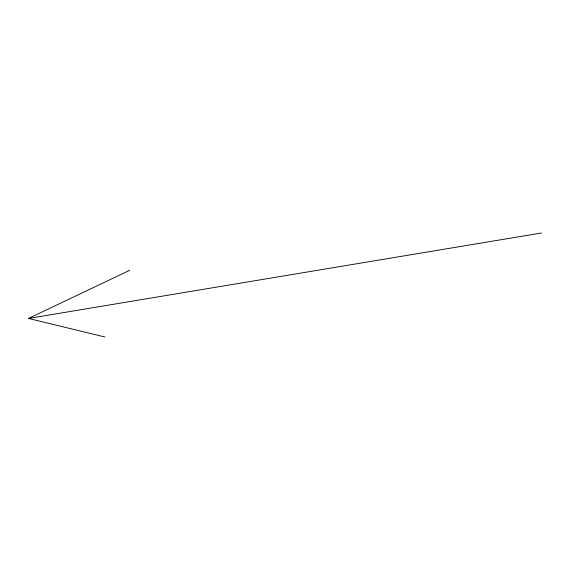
<?xml version="1.0" encoding="UTF-8"?>
<svg xmlns="http://www.w3.org/2000/svg" width="570" height="570" viewBox="0 0 570 570"><rect width="100%" height="100%" fill="white"/><g stroke="black" fill="none" stroke-linecap="round" stroke-linejoin="round"><path stroke-width="0.85" d="M104.965 337.005L28.5 318.445L129.746 270.287M28.5 318.445L541.5 232.995"/></g></svg>
